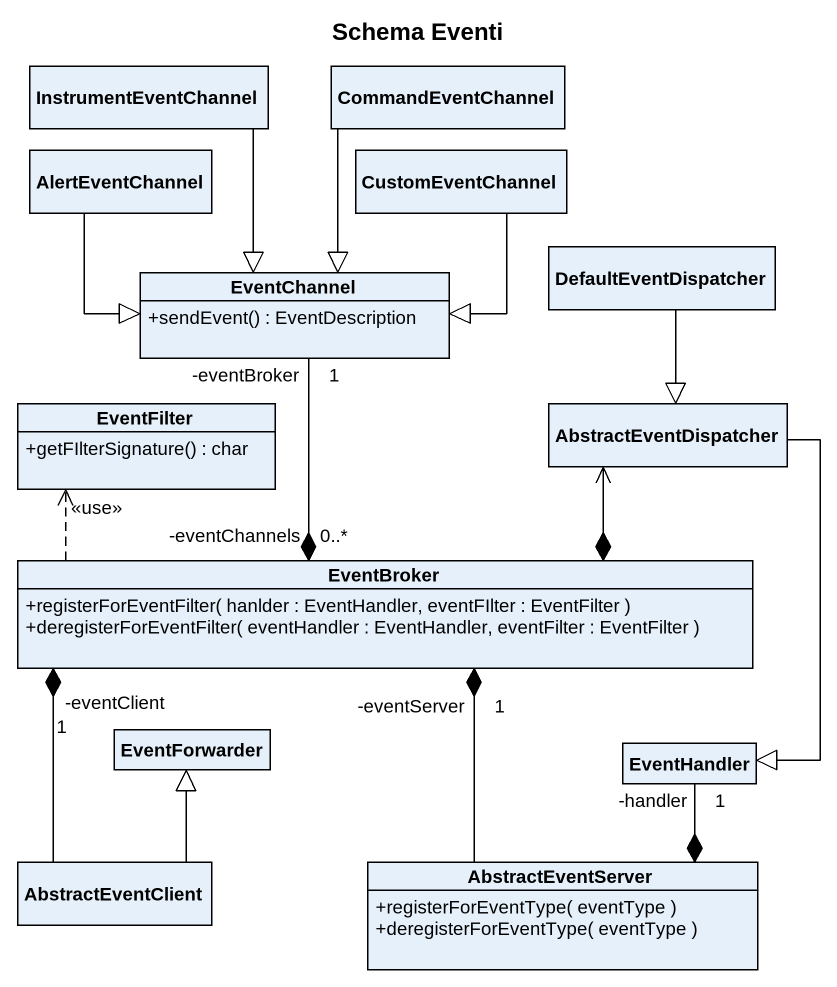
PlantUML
@startuml
title Schema Eventi
hide circle
hide empty members
skinparam classAttributeIconSize 0
class InstrumentEventChannel
class CommandEventChannel
class AlertEventChannel
class CustomEventChannel
class EventChannel {
  +sendEvent() : EventDescription
}
class DefaultEventDispatcher
class EventFilter {
  +getFIlterSignature() : char
}
class AbstractEventDispatcher
class EventBroker {
  +registerForEventFilter( hanlder : EventHandler, eventFIlter : EventFilter )
  +deregisterForEventFilter( eventHandler : EventHandler, eventFilter : EventFilter )
}
class EventForwarder
class EventHandler
class AbstractEventClient
class AbstractEventServer {
  +registerForEventType( eventType )
  +deregisterForEventType( eventType )
}
InstrumentEventChannel --|> EventChannel
CommandEventChannel --|> EventChannel
AlertEventChannel --|> EventChannel
CustomEventChannel --|> EventChannel
DefaultEventDispatcher --|> AbstractEventDispatcher
AbstractEventDispatcher --|> EventHandler
EventBroker "-eventChannels\n0..*" *-up- "-eventBroker\n1" EventChannel
EventBroker .up.> EventFilter : <<use>>
EventBroker *-up-> AbstractEventDispatcher
EventBroker "-eventClient\n1" *-- AbstractEventClient
EventBroker "-eventServer\n1" *-- AbstractEventServer
AbstractEventClient -up-|> EventForwarder
AbstractEventServer *-up- "-handler\n1" EventHandler
@enduml
